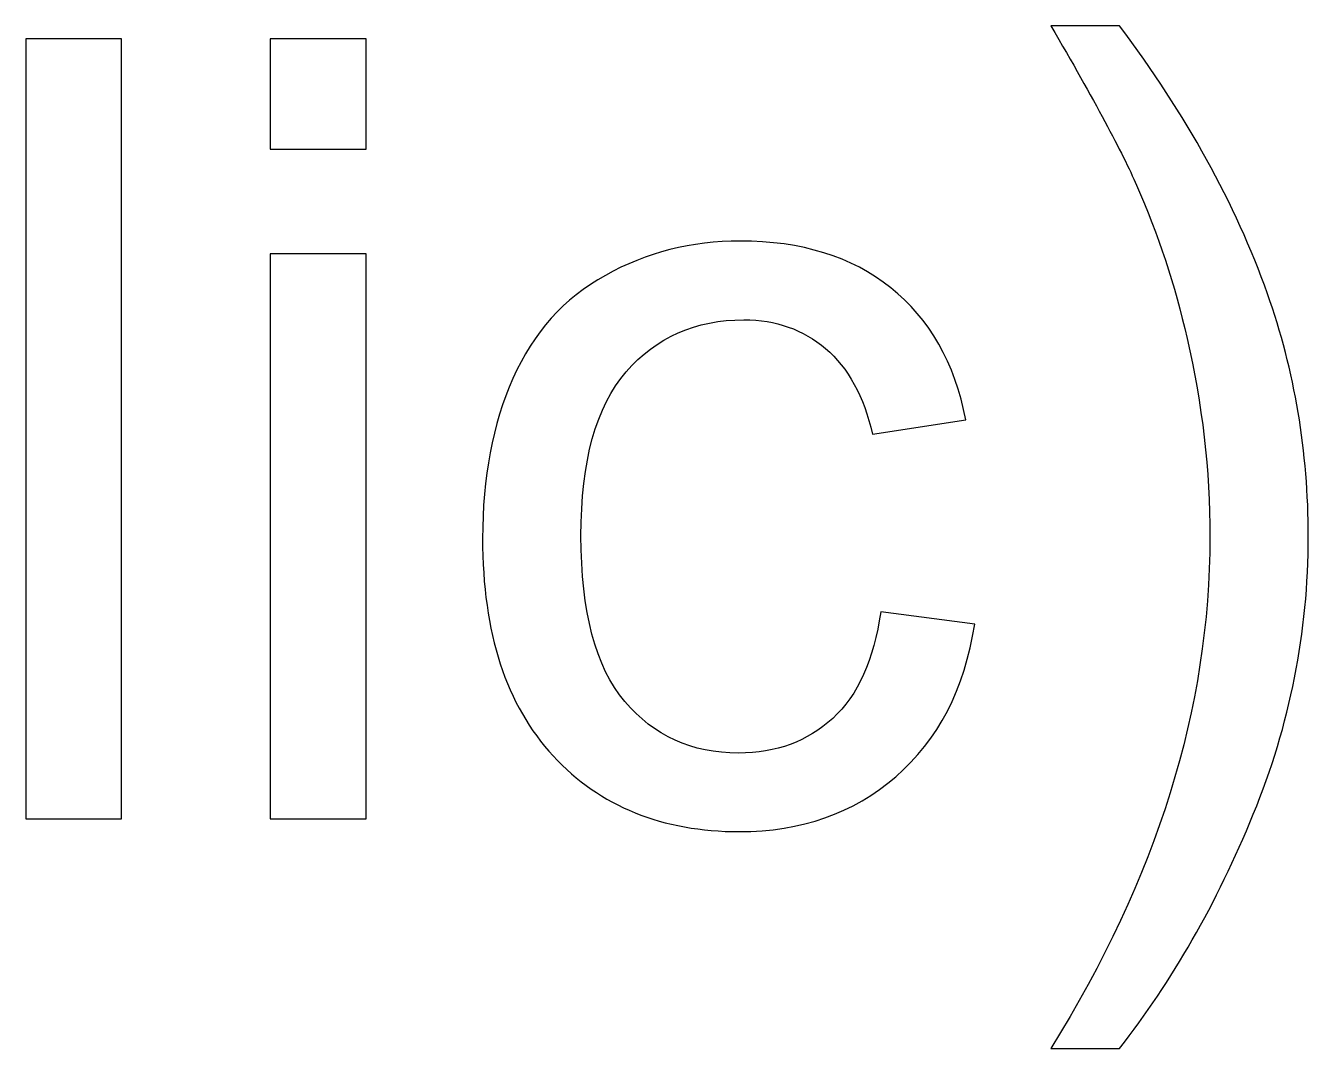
# Model space of a CAD drawing. Header units: inches. Extents: x -3.1 to 14.9, y -9.8 to 5.5.
# Drawn here: x 3.1544 to 3.3506, y 3.1802 to 3.3366 of the extents above; entities that cross this region are included whole.
import ezdxf

# ---------------------------------------------------------------- set-up
doc = ezdxf.new("R2010")
doc.units = ezdxf.units.IN
doc.header["$MEASUREMENT"] = 0
doc.layers.add('Layer 1', color=7, linetype='Continuous')

msp = doc.modelspace()

# ---------------------------------------------------------------- linework, layer by layer
at = {"layer": 'Layer 1', "color": 250}
for points, knots in [([(3.32169, 3.18019), (3.32169, 3.18019), (3.31119, 3.18019), (3.31119, 3.18019), (3.31119, 3.18019), (3.32741, 3.20624), (3.33552, 3.2323), (3.33552, 3.25841), (3.33552, 3.25841), (3.33552, 3.26861), (3.33435, 3.27872), (3.33202, 3.28877), (3.33202, 3.28877), (3.33019, 3.29688), (3.3276, 3.30472), (3.3243, 3.31219), (3.3243, 3.31219), (3.32219, 3.31707), (3.31782, 3.32522), (3.31119, 3.3366), (3.31119, 3.3366), (3.31119, 3.3366), (3.32169, 3.3366), (3.32169, 3.3366), (3.32169, 3.3366), (3.33188, 3.32299), (3.33944, 3.30933), (3.34432, 3.29561), (3.34432, 3.29561), (3.34849, 3.28377), (3.35057, 3.27141), (3.35057, 3.25849), (3.35057, 3.25849), (3.35057, 3.24383), (3.34777, 3.22969), (3.34216, 3.21599), (3.34216, 3.21599), (3.33655, 3.20233), (3.32971, 3.19038), (3.32169, 3.18019)], [0, 0, 0, 0, 0.090909, 0.090909, 0.090909, 0.090909, 0.181818, 0.181818, 0.181818, 0.181818, 0.272727, 0.272727, 0.272727, 0.272727, 0.363636, 0.363636, 0.363636, 0.363636, 0.454545, 0.454545, 0.454545, 0.454545, 0.545455, 0.545455, 0.545455, 0.545455, 0.636364, 0.636364, 0.636364, 0.636364, 0.727273, 0.727273, 0.727273, 0.727273, 0.818182, 0.818182, 0.818182, 0.818182, 1, 1, 1, 1]), ([(3.15438, 3.21527), (3.15438, 3.21527), (3.15438, 3.33457), (3.15438, 3.33457), (3.15438, 3.33457), (3.15438, 3.33457), (3.16902, 3.33457), (3.16902, 3.33457), (3.16902, 3.33457), (3.16902, 3.33457), (3.16902, 3.21527), (3.16902, 3.21527), (3.16902, 3.21527), (3.16902, 3.21527), (3.15438, 3.21527), (3.15438, 3.21527)], [0, 0, 0, 0, 0.2, 0.2, 0.2, 0.2, 0.4, 0.4, 0.4, 0.4, 0.6, 0.6, 0.6, 0.6, 1, 1, 1, 1]), ([(3.1918, 3.31772), (3.1918, 3.31772), (3.1918, 3.33457), (3.1918, 3.33457), (3.1918, 3.33457), (3.1918, 3.33457), (3.20646, 3.33457), (3.20646, 3.33457), (3.20646, 3.33457), (3.20646, 3.33457), (3.20646, 3.31772), (3.20646, 3.31772), (3.20646, 3.31772), (3.20646, 3.31772), (3.1918, 3.31772), (3.1918, 3.31772)], [0, 0, 0, 0, 0.2, 0.2, 0.2, 0.2, 0.4, 0.4, 0.4, 0.4, 0.6, 0.6, 0.6, 0.6, 1, 1, 1, 1]), ([(3.28516, 3.24694), (3.28516, 3.24694), (3.29954, 3.24505), (3.29954, 3.24505), (3.29954, 3.24505), (3.29799, 3.23513), (3.29396, 3.22735), (3.28746, 3.22174), (3.28746, 3.22174), (3.28099, 3.21613), (3.27302, 3.21333), (3.26357, 3.21333), (3.26357, 3.21333), (3.25177, 3.21333), (3.24224, 3.21719), (3.23507, 3.22491), (3.23507, 3.22491), (3.22788, 3.23263), (3.22427, 3.24372), (3.22427, 3.25816), (3.22427, 3.25816), (3.22427, 3.26749), (3.22582, 3.27566), (3.22891, 3.28266), (3.22891, 3.28266), (3.23202, 3.28966), (3.23671, 3.29491), (3.24305, 3.29841), (3.24305, 3.29841), (3.24935, 3.30191), (3.25624, 3.30366), (3.26366, 3.30366), (3.26366, 3.30366), (3.27304, 3.30366), (3.28074, 3.30127), (3.28669, 3.29652), (3.28669, 3.29652), (3.29266, 3.29177), (3.29649, 3.28505), (3.29819, 3.2763), (3.29819, 3.2763), (3.29819, 3.2763), (3.28393, 3.27411), (3.28393, 3.27411), (3.28393, 3.27411), (3.28257, 3.27991), (3.28019, 3.28427), (3.27674, 3.28722), (3.27674, 3.28722), (3.2733, 3.29013), (3.26913, 3.29161), (3.26424, 3.29161), (3.26424, 3.29161), (3.25685, 3.29161), (3.25085, 3.28896), (3.24624, 3.28366), (3.24624, 3.28366), (3.24163, 3.27838), (3.23932, 3.27002), (3.23932, 3.25858), (3.23932, 3.25858), (3.23932, 3.24696), (3.24155, 3.23852), (3.24602, 3.23324), (3.24602, 3.23324), (3.25046, 3.22799), (3.25627, 3.22535), (3.26343, 3.22535), (3.26343, 3.22535), (3.26919, 3.22535), (3.27396, 3.22713), (3.27782, 3.23066), (3.27782, 3.23066), (3.28169, 3.23419), (3.28413, 3.23961), (3.28516, 3.24694)], [0, 0, 0, 0, 0.05, 0.05, 0.05, 0.05, 0.1, 0.1, 0.1, 0.1, 0.15, 0.15, 0.15, 0.15, 0.2, 0.2, 0.2, 0.2, 0.25, 0.25, 0.25, 0.25, 0.3, 0.3, 0.3, 0.3, 0.35, 0.35, 0.35, 0.35, 0.4, 0.4, 0.4, 0.4, 0.45, 0.45, 0.45, 0.45, 0.5, 0.5, 0.5, 0.5, 0.55, 0.55, 0.55, 0.55, 0.6, 0.6, 0.6, 0.6, 0.65, 0.65, 0.65, 0.65, 0.7, 0.7, 0.7, 0.7, 0.75, 0.75, 0.75, 0.75, 0.8, 0.8, 0.8, 0.8, 0.85, 0.85, 0.85, 0.85, 0.9, 0.9, 0.9, 0.9, 1, 1, 1, 1]), ([(3.1918, 3.21527), (3.1918, 3.21527), (3.1918, 3.30169), (3.1918, 3.30169), (3.1918, 3.30169), (3.1918, 3.30169), (3.20646, 3.30169), (3.20646, 3.30169), (3.20646, 3.30169), (3.20646, 3.30169), (3.20646, 3.21527), (3.20646, 3.21527), (3.20646, 3.21527), (3.20646, 3.21527), (3.1918, 3.21527), (3.1918, 3.21527)], [0, 0, 0, 0, 0.2, 0.2, 0.2, 0.2, 0.4, 0.4, 0.4, 0.4, 0.6, 0.6, 0.6, 0.6, 1, 1, 1, 1])]:
    msp.add_open_spline(points, degree=3, knots=knots, dxfattribs=at)

doc.saveas('drawing.dxf')
